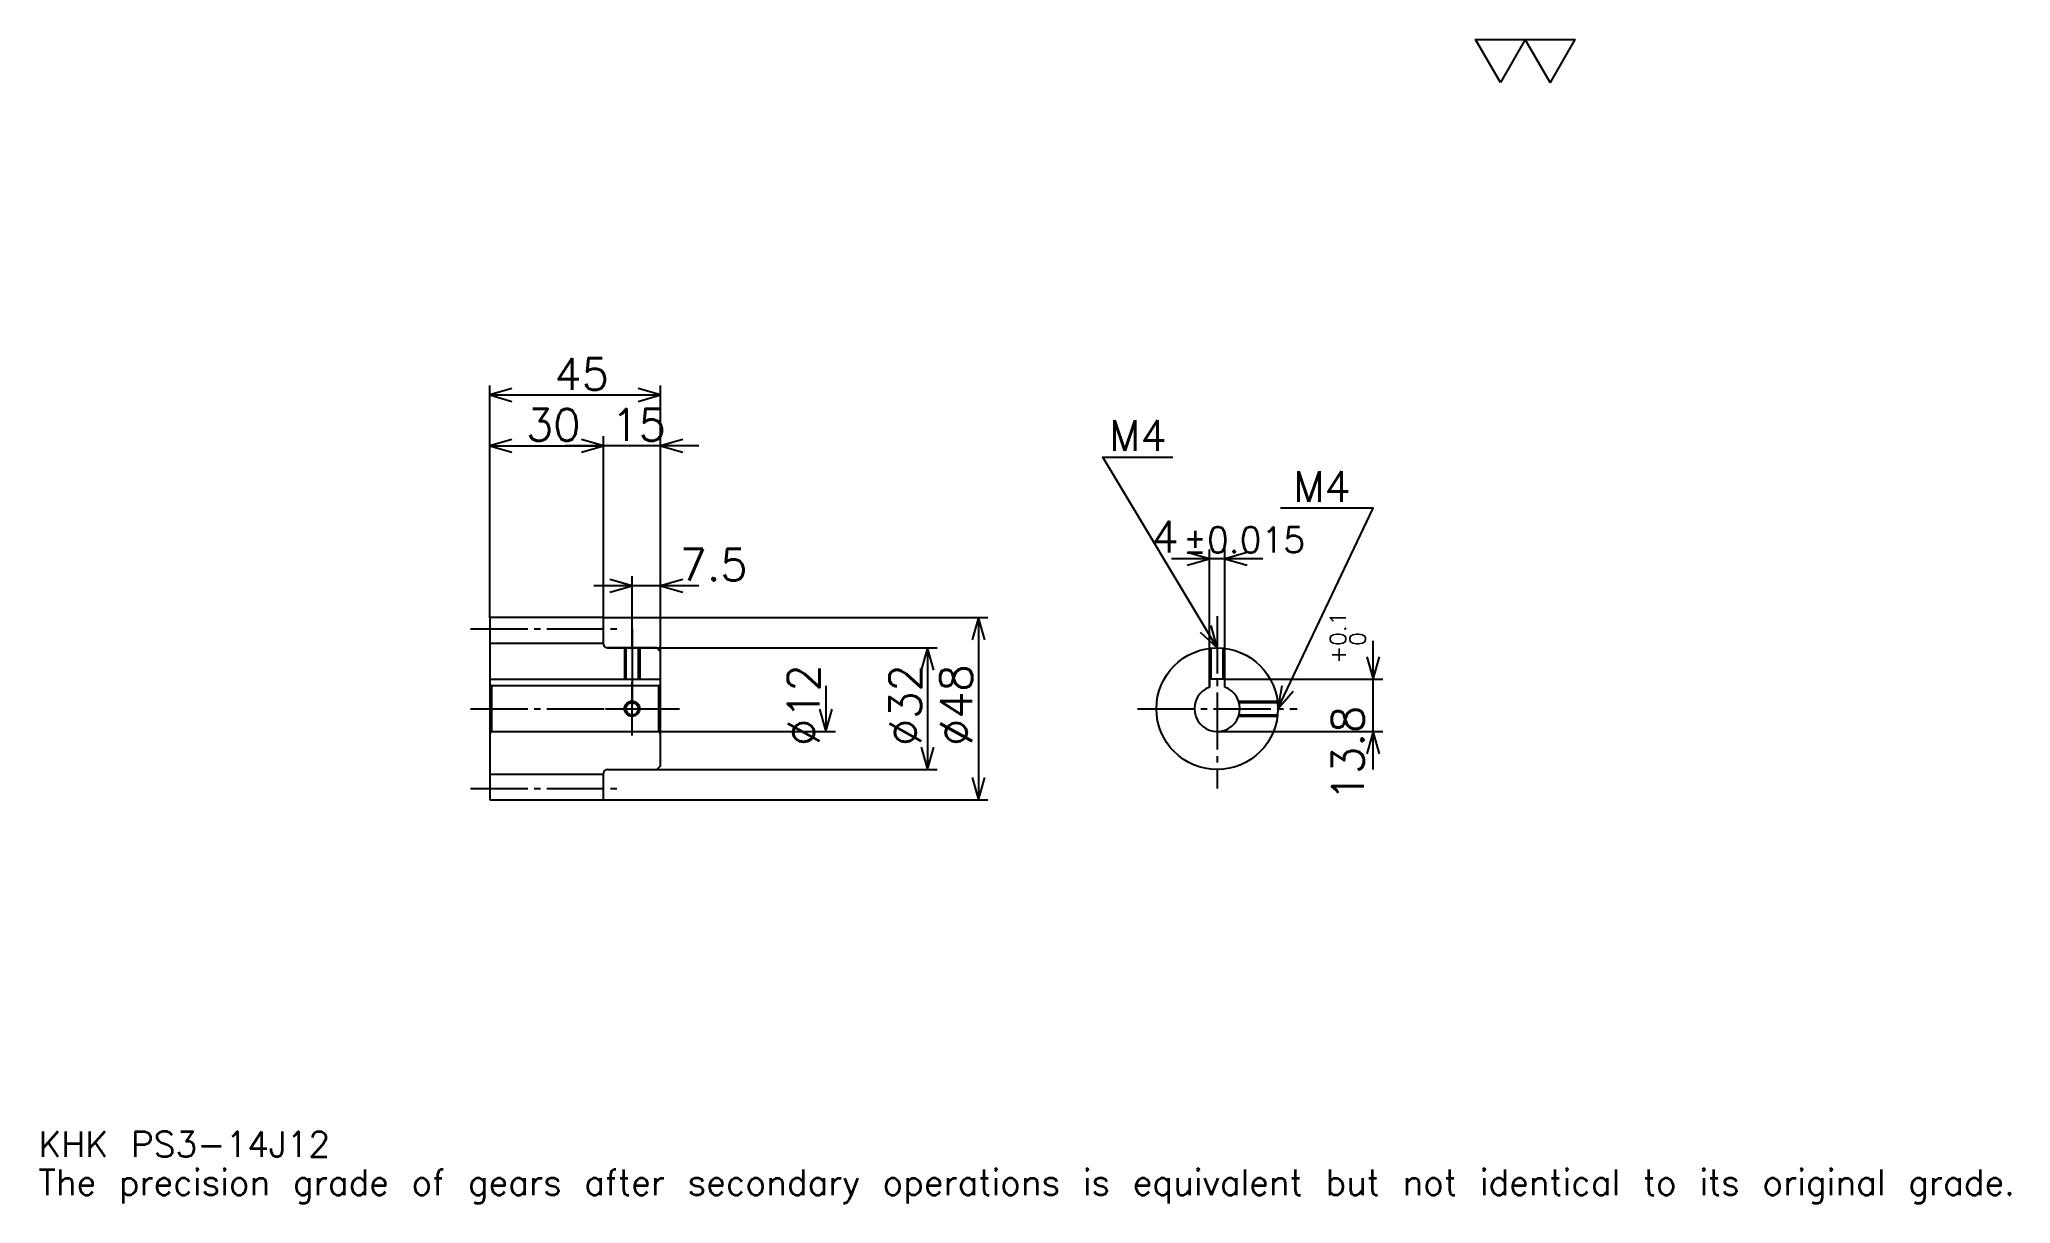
# Model space of a CAD drawing. Extents: x 17 to 536, y 6 to 313.
import ezdxf

# ---------------------------------------------------------------- set-up
doc = ezdxf.new("R2010")
doc.units = 0
doc.linetypes.add('DASHDOT', pattern=[20.086956, 15.065217, -1.673913, 1.673913, -1.673913])
doc.layers.get('0').update_dxf_attribs({"linetype": 'CONTINUOUS'})
doc.layers.add('DASHDOT', color=6, linetype='DASHDOT')
doc.styles.add('KANJI', font='TXT', dxfattribs={"bigfont": 'BIGFONT'})

msp = doc.modelspace()

# ---------------------------------------------------------------- linework, layer by layer
at = {"color": 5}
for p, q in [((135.586975, 160.42392), (135.586975, 221.521759)), ((135.586975, 219.01088), (180.586975, 219.01088)), ((180.586975, 160.42392), (180.586975, 221.521759)), ((165.586975, 160.42392), (165.586975, 208.130432)), ((135.586975, 205.619568), (165.586975, 205.619568)), ((190.630463, 205.619568), (155.543503, 205.619568)), ((325.152191, 144.223923), (325.152191, 178.369568)), ((329.152191, 144.223923), (329.152191, 178.369568)), ((173.086975, 160.42392), (173.086975, 171.304352)), ((339.195679, 175.858704), (315.108704, 175.858704)), ((190.630463, 168.793488), (163.043503, 168.793488)), ((135.586975, 160.323914), (135.586975, 160.42392)), ((165.486969, 160.42392), (180.586975, 160.42392)), ((165.586975, 160.323914), (165.586975, 160.42392)), ((173.086975, 152.42392), (173.086975, 160.42392)), ((173.086975, 152.42392), (173.086975, 160.42392)), ((180.586975, 160.42392), (266.793488, 160.42392)), ((180.586975, 151.42392), (180.586975, 160.42392)), ((264.282623, 160.42392), (264.282623, 112.42392)), ((166.586975, 152.42392), (180.586975, 152.42392)), ((180.586975, 152.42392), (253.402191, 152.42392)), ((250.891327, 152.42392), (250.891327, 120.42392)), ((368.260895, 120.38044), (368.260895, 154.267395)), ((224.108719, 142.42392), (224.108719, 130.42392)), ((329.152191, 144.223923), (370.771759, 144.223923)), ((180.586975, 130.42392), (226.619598, 130.42392)), ((327.152191, 130.42392), (370.771759, 130.42392)), ((166.586975, 120.42392), (180.586975, 120.42392)), ((180.586975, 120.42392), (253.402191, 120.42392)), ((165.486969, 112.42392), (180.586975, 112.42392)), ((180.586975, 112.42392), (266.793488, 112.42392))]:
    msp.add_line(p, q, dxfattribs=at)
at = {"color": 4}
for p, q in [((135.586975, 153.67392), (165.586975, 153.67392)), ((135.586975, 144.223923), (180.586975, 144.223923)), ((136.086975, 142.42392), (136.086975, 130.42392)), ((180.086975, 142.42392), (180.586975, 142.92392)), ((180.086975, 130.42392), (180.586975, 129.92392)), ((135.586975, 119.17392), (165.586975, 119.17392))]:
    msp.add_line(p, q, dxfattribs=at)
at = {"color": 7}
msp.add_lwpolyline([(401.739136, 301.304352), (395.210876, 312.619995), (421.323914, 312.619995), (414.795654, 301.304352), (408.267395, 312.619995), (401.739136, 301.304352)], dxfattribs=at)
at = {"color": 5}
for points in [[(141.445663, 220.684784), (135.586975, 219.01088), (141.445663, 217.336975)], [(174.728271, 217.336975), (180.586975, 219.01088), (174.728271, 220.684784)], [(141.445663, 207.293488), (135.586975, 205.619568), (141.445663, 203.945648)], [(159.728271, 203.945648), (165.586975, 205.619568), (159.728271, 207.293488)], [(159.728271, 203.945648), (165.586975, 205.619568), (159.728271, 207.293488)], [(186.445679, 207.293488), (180.586975, 205.619568), (186.445679, 203.945648)], [(327.152191, 152.42392), (297.021759, 202.641312), (315.434814, 202.641312)], [(343.152191, 136.42392), (368.260895, 189.25), (343.821777, 189.25)], [(319.293518, 174.184784), (325.152191, 175.858704), (319.293518, 177.532608)], [(335.010864, 177.532608), (329.152191, 175.858704), (335.010864, 174.184784)], [(167.228271, 167.119568), (173.086975, 168.793488), (167.228271, 170.467392)], [(186.445679, 170.467392), (180.586975, 168.793488), (186.445679, 167.119568)], [(265.956543, 154.565216), (264.282623, 160.42392), (262.608704, 154.565216)], [(322.702545, 156.586487), (327.152191, 152.42392), (325.573303, 158.308929)], [(252.565231, 146.565216), (250.891327, 152.42392), (249.217407, 146.565216)], [(366.586975, 150.082611), (368.260895, 144.223923), (369.934814, 150.082611)], [(344.155396, 142.433899), (343.152191, 136.42392), (347.179077, 140.996735)], [(222.434814, 136.282608), (224.108719, 130.42392), (225.782623, 136.282608)], [(369.934814, 124.565224), (368.260895, 130.42392), (366.586975, 124.565224)], [(249.217407, 126.282616), (250.891327, 120.42392), (252.565231, 126.282616)], [(262.608704, 118.282616), (264.282623, 112.42392), (265.956543, 118.282616)]]:
    msp.add_lwpolyline(points, dxfattribs=at)
at = {"color": 4}
for points in [[(165.586975, 153.42392), (165.586975, 160.323914), (165.486969, 160.42392), (135.686981, 160.42392), (135.586975, 160.323914), (135.586975, 129.92392)], [(166.586975, 120.42392), (179.586975, 120.42392), (180.586975, 121.42392), (180.586975, 151.42392), (179.586975, 152.42392), (166.586975, 152.42392)], [(171.086975, 152.42392), (171.086975, 144.223923)], [(171.46698, 152.42392), (171.46698, 144.223923)], [(174.70697, 152.42392), (174.70697, 144.223923)], [(175.086975, 152.42392), (175.086975, 144.223923)], [(325.152191, 142.08078), (325.152191, 152.298431)], [(325.532196, 144.223923), (325.532196, 152.34169)], [(328.772186, 144.223923), (328.772186, 152.34169)], [(329.152191, 142.08078), (329.152191, 152.298431)], [(135.586975, 129.92392), (136.086975, 130.42392), (180.086975, 130.42392), (180.086975, 142.42392), (136.086975, 142.42392), (135.586975, 142.92392)], [(329.152191, 142.08078), (329.152191, 144.223923), (325.152191, 144.223923), (325.152191, 142.08078)], [(332.809052, 138.42392), (343.026703, 138.42392)], [(332.929352, 138.043915), (343.069946, 138.043915)], [(135.586975, 129.92392), (135.586975, 112.523918), (135.686981, 112.42392), (165.486969, 112.42392), (165.586975, 112.523918), (165.586975, 119.42392)], [(332.809052, 134.42392), (343.026703, 134.42392)], [(332.929352, 134.803925), (343.069946, 134.803925)]]:
    msp.add_lwpolyline(points, dxfattribs=at)
for centre, radius in [((327.152191, 136.42392), 16), ((173.086975, 136.42392), 1.62)]:
    msp.add_circle(centre, radius, dxfattribs=at)
at = {"color": 7}
msp.add_circle((173.086975, 136.42392), 2, dxfattribs=at)
at = {"color": 4}
for centre, radius, start, end in [((166.586975, 153.42392), 1, 180, 270), ((327.152191, 136.42392), 6, 109.47122094, 70.52877906), ((166.586975, 119.42392), 1, 90, 180)]:
    msp.add_arc(centre, radius, start, end, dxfattribs=at)
at = {"layer": 'DASHDOT', "color": 7}
for p, q in [((130.565231, 157.42392), (170.608719, 157.42392)), ((327.152191, 160.793488), (327.152191, 115.402176)), ((173.086975, 152.42392), (173.086975, 136.42392)), ((130.565231, 136.42392), (185.608719, 136.42392)), ((306.130432, 136.42392), (348.17395, 136.42392)), ((130.565231, 115.42392), (170.608719, 115.42392))]:
    msp.add_line(p, q, dxfattribs=at)
for points in [[(173.086975, 157.445663), (173.086975, 139.202179)], [(173.086975, 129.402176), (173.086975, 143.445663)], [(166.065231, 136.42392), (180.108719, 136.42392)]]:
    msp.add_lwpolyline(points, dxfattribs=at)

# ---------------------------------------------------------------- texts
at = {"color": 7, "style": 'KANJI'}
for s, height, p in [('45', 8.369565, (152.646759, 220.350006)), ('30', 8.369565, (145.146759, 206.958694)), ('15', 8.369565, (167.646759, 206.958694)), ('M4', 8.034783, (298.695679, 204.315216)), ('M4', 8.034783, (347.169586, 190.92392)), ('4', 8.369565, (309.875732, 177.532608)), ('%%p0.015', 6.695652, (318.160583, 177.532608)), ('7.5', 8.369565, (185.608719, 170.132614)), ('KHK PS3-14J12', 6.695652, (16.73913, 18.413044)), ('The precision grade of gears after secondary operations is equivalent but not identical to its original grade.', 6.695652, (16.73913, 8.369565))]:
    msp.add_text(s, height=height, dxfattribs=at).set_placement(p)
for s, height, p in [('0.1', 4.184783, (361.063049, 152.993042)), ('0', 4.184783, (366.252197, 152.993042)), ('+', 4.184783, (361.063049, 148.306076)), ('%%c12', 8.369565, (222.434814, 126.589684)), ('%%c32', 8.369565, (249.217407, 126.589676)), ('%%c48', 8.369565, (262.608704, 126.589676)), ('13.8', 8.369565, (365.750031, 112.079285))]:
    msp.add_text(s, height=height, rotation=90, dxfattribs=at).set_placement(p)

doc.saveas('drawing.dxf')
